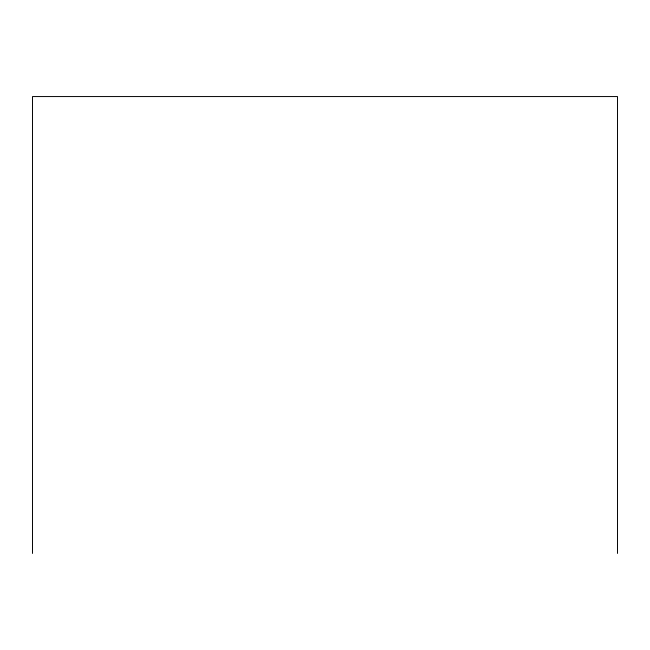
<?xml version="1.0" encoding="UTF-8"?>
<svg xmlns="http://www.w3.org/2000/svg" width="650" height="650" viewBox="0 0 650 650"><rect width="100%" height="100%" fill="white"/><g stroke="black" fill="none" stroke-linecap="round" stroke-linejoin="round"><path stroke-width="0.97" d="M617.5 553.442L617.5 96.558L32.5 96.558L32.5 553.442"/></g></svg>
